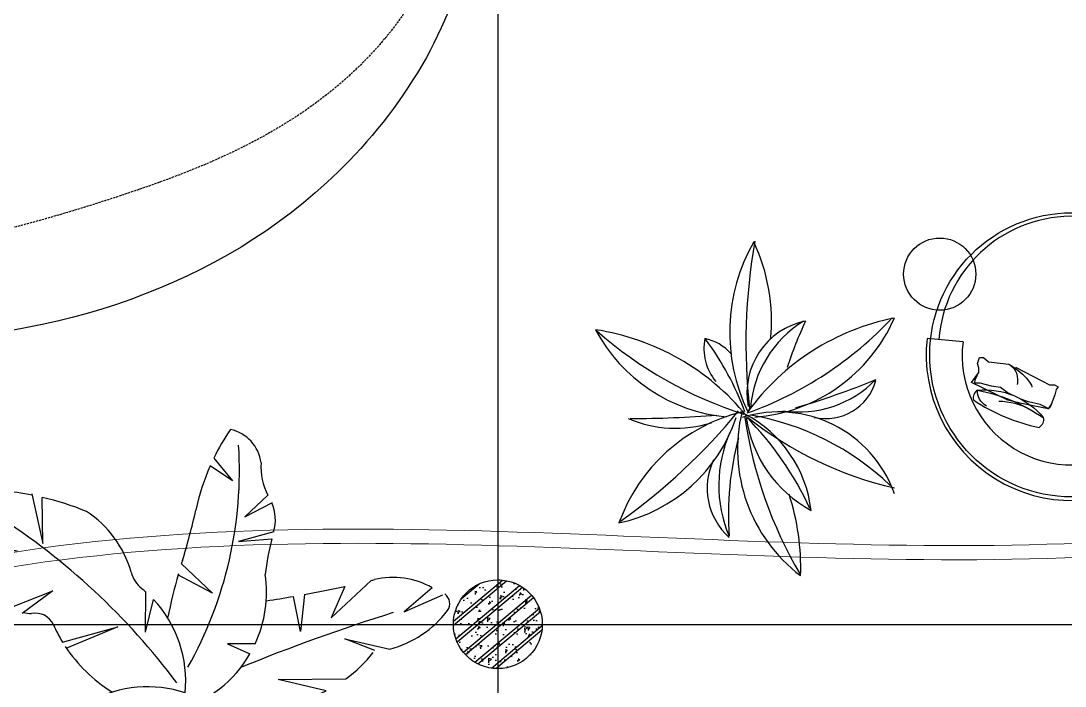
# Model space of a CAD drawing. Header units: millimetres. Extents: x -1030105 to 906887, y -616134 to 1220667.
# Drawn here: x -79075 to -73200, y 554648 to 558393 of the extents above; entities that cross this region are included whole.
import ezdxf
from ezdxf.enums import TextEntityAlignment as Align

# ---------------------------------------------------------------- set-up
doc = ezdxf.new("R2010")
doc.units = ezdxf.units.MM
doc.header["$MEASUREMENT"] = 0
doc.linetypes.add('CENTER', pattern=[2, 1.25, -0.25, 0.25, -0.25])
doc.linetypes.add('DASH', pattern=[0.35, 0.25, -0.1])
for name, color, linetype in [('A-Column', 4, 'Continuous'), ('A-Furniture', 143, 'Continuous'), ('A-Tree', 98, 'Continuous'), ('XR-BC-zColumn$0$LBC - BEACH CLUB - 240809 DG Rev$0$LBC - BEACH CLUB - COLUMN$0$Col 2FL$0$Col 2FL$0$S-Hatch', 8, 'Continuous')]:
    doc.layers.add(name, color=color, linetype=linetype)
doc.layers.add('A-Door', color=33, linetype='Continuous', lineweight=9)
doc.layers.add('A-Wall', color=6, linetype='Continuous', lineweight=9)
doc.styles.add('Arial_Bold', font='arialbd.ttf')
pattern_1 = [(45, (0, 0), (-0.08838834764831845, 0.08838834764831845), [])]

# ---------------------------------------------------------------- blocks, each defined once
blk = doc.blocks.new('Xref ViasHotel_DD$0$A$C128252A6')
at = {"color": 8}
for points in [[(-199.9999999999998, 80.00000000000011, -0.2490666248094393), (200.0000000000002, 80.00000000000011, -1.822674955046673)], [(-199.9999999999998, 80, 0.3322994664073974), (-199.9999999999998, 19.81332496188793, 0.6324162420717983)], [(-199.9999999999998, 80, -0.09906662480943984), (200.0000000000002, 80, 0.2500000000000002)], [(200.0000000000005, 80, -0.3322994664073974), (200.0000000000005, 19.81332496188793, -0.6324162420717983)], [(-199.9999999999998, 19.81332496188793, 0.09906662480943984), (200.0000000000002, 19.81332496188793, -0.2500000000000002)]]:
    blk.add_lwpolyline(points, format="xyb", dxfattribs=at)
at = {"color": 8, "extrusion": (0, 0, -1)}
blk.add_ellipse((780.901468476882, 898.8733692508494), major_axis=(963.0713825663126, 850.8882908308581), ratio=0.2526383053282041, start_param=2.937223005694502, end_param=3.252076243694595, dxfattribs=at)
at = {"color": 8}
blk.add_ellipse((489.0823721401978, -1084.750095867943), major_axis=(-570.07364656276, 1143.957243795844), ratio=0.5046886879477465, start_param=-0.3101705365576701, end_param=-0.02720458697516248, dxfattribs=at)
blk = doc.blocks.new('Xref ViasHotel_DD$0$A$C17F019FA')
at = {"color": 0}
for p, q in [((697.3613185467548, 813.5510439238133), (699.8647010212298, 793.7083355354334)), ((717.92756481783, 611.7488865882551), (697.3935861733044, 813.5551142003897)), ((717.92756481783, -611.7488865882624), (697.3935861733044, -813.5551142003969))]:
    blk.add_line(p, q, dxfattribs=at)
at = {"color": 8}
for p, q in [((911.1235133591108, 486.6482995716142), (876.5645466852293, 475.0832951677367)), ((876.5645466852293, 475.0832951677367), (878.1273524641292, 452.6495051582751)), ((935.0062488559051, 479.9165721031459), (911.1235133591108, 486.6482995716142)), ((961.139452258125, 481.141645068521), (935.0062488559051, 479.9165721031459)), ((1017.680437306, 521.5613187019917), (961.139452258125, 481.141645068521)), ((1001.301164626551, 501.9571702050962), (976.2468804499949, 488.7440328818702)), ((1021.612518758397, 504.4795778361804), (1001.301164626551, 501.9571702050962)), ((1118.624785390741, 318.7744182569659), (1017.680437306, 521.5613187019917)), ((1020.924754717649, 474.0890040926388), (1021.612518758397, 504.4795778361804)), ((1040.10255618114, 410.6074418284697), (1020.924754717649, 474.0890040926388)), ((878.1273524641292, 452.6495051582751), (901.4338400554261, 424.4306216275654)), ((901.4338400554261, 424.4306216275654), (916.6133127548383, 311.5601572402375)), ((1047.152791371162, 360.1662257797943), (1040.10255618114, 410.6074418284697)), ((1076.169695191231, 321.7466219697599), (1047.152791371162, 360.1662257797943)), ((916.6133127548383, 311.5601572402375), (932.8588758128462, 286.9791447847165)), ((924.4005359811708, 299.3003545842439), (937.7712586250564, 285.890945177729)), ((1114.245428607916, 246.0654082532783), (1076.169695191231, 321.7466219697599)), ((1138.97503520461, 243.5271452402958), (1118.624785390741, 318.7744182569659)), ((932.8588758128462, 286.9791447847165), (947.7369539322681, 266.323056805144)), ((934.5817545351456, 274.1928506558688), (1012.630326271872, 127.1067900543203)), ((937.7712586250564, 285.890945177729), (952.4424257027567, 275.754333760975)), ((947.7369539322681, 266.323056805144), (961.3091488336213, 249.1674581054613)), ((952.4424257027567, 275.754333760975), (968.3032555474201, 268.713795114425)), ((961.3091488336213, 249.1674581054613), (973.6370622373652, 235.0879134895076)), ((968.3032555474201, 268.713795114425), (985.2429664921365, 264.5926040189515)), ((973.6370622373652, 235.0879134895076), (984.7822958639299, 223.6599877613262)), ((985.2429664921365, 264.5926040189515), (1003.150776869792, 263.2140352550414)), ((1003.150776869792, 263.2140352550414), (1021.915905013564, 264.4013636033487)), ((1021.915905013564, 264.4013636033487), (1031.209781213722, 266.1049369151733)), ((1130.911862430512, 202.8794769667147), (1114.245428607916, 246.0654082532783)), ((1171.629403945466, 92.77644095077267), (1138.97503520461, 243.5271452402958)), ((984.7822958639299, 223.6599877613262), (994.8064514338039, 214.4592457248)), ((994.8064514338039, 214.4592457248), (1003.771130667534, 207.0612521839212)), ((1003.771130667534, 207.0612521839212), (1011.737935285462, 201.04157194258)), ((1011.737935285462, 201.04157194258), (1018.806529249588, 196.0319917238157)), ((1018.806529249588, 196.0319917238157), (1025.228825487342, 191.8891859269279)), ((1025.228825487342, 191.8891859269279), (1031.294799167721, 188.5260508703286)), ((1031.294799167721, 188.5260508703286), (1037.294425459753, 185.8554828724664)), ((1037.294425459753, 185.8554828724664), (1043.517679532291, 183.7903782517024)), ((1043.517679532291, 183.7903782517024), (1047.422810017597, 182.8937819989733)), ((1147.002085988526, 138.2062920827302), (1130.911862430512, 202.8794769667147)), ((1012.630326271872, 127.1067900543203), (1036.067291961575, 84.76161766651785)), ((1157.474318943277, 115.6667900273824), (1147.002085988526, 138.2062920827302)), ((1036.067291961575, 84.76161766651785), (1036.923326283752, 54.96683084905817)), ((1093.467885909893, 55.52383848814497), (1161.395263161976, 81.73855943974195)), ((1143.134171722078, 74.69118861915922), (1171.629403945466, 92.77644095077267)), ((1171.629403945466, 92.77644095077267), (1157.474318943277, 115.6667900273824)), ((1161.395263161976, 81.73855943974195), (1171.629403945466, 92.77644095077267)), ((1036.923326283752, 54.96683084905817), (1048.344139921013, 34.56543905798026)), ((1048.344139921013, 34.56543905798026), (1062.945077823999, 47.28856696844014)), ((1062.945077823999, 47.28856696844014), (1093.467885909893, 55.52383848814497)), ((967.0966840549372, -129.2121871439376), (967.9515366378473, -99.41736639737064)), ((967.9515366378473, -99.41736639737064), (979.3715410939767, -79.0155216432322)), ((979.3715410939767, -79.0155216432322), (993.9729836177721, -91.73807043259876)), ((993.9729836177721, -91.73807043259876), (1024.496118311887, -99.97213133203331)), ((1024.496118311887, -99.97213133203331), (1092.424535254395, -126.1841580869295)), ((865.6186600426445, -318.6474451640897), (943.6613979030517, -171.5582890693113)), ((943.6613979030517, -171.5582890693113), (967.0966840549372, -129.2121871439376)), ((1102.659113820875, -137.2216336766942), (1070.010724269872, -287.9736330046653)), ((1074.163164311845, -119.1375115541814), (1102.659113820875, -137.2216336766942)), ((1088.504936720477, -160.1125441627155), (1078.033597749076, -182.6524615562739)), ((1102.659113820875, -137.2216336766942), (1088.504936720477, -160.1125441627155)), ((1092.424535254395, -126.1841580869295), (1102.659113820875, -137.2216336766942)), ((956.2624665466137, -236.3401852017923), (962.3283068315359, -232.9768095555846)), ((962.3283068315359, -232.9768095555846), (968.3278271972085, -230.3060035990711)), ((968.3278271972085, -230.3060035990711), (974.5509993574233, -228.2406521495213)), ((974.5509993574233, -228.2406521495213), (978.4560942783137, -227.3439010098882)), ((1078.033597749076, -182.6524615562739), (1061.945939310128, -247.3262845694117)), ((878.773547292978, -310.7771295502025), (892.3450617480557, -293.6209925555449)), ((892.3450617480557, -293.6209925555449), (904.6724167108187, -279.5409589936244)), ((904.6724167108187, -279.5409589936244), (915.8171970674593, -268.1125912255375)), ((915.8171970674593, -268.1125912255375), (925.8409877041122, -258.9114516122208)), ((925.8409877041122, -258.9114516122208), (934.8053735072026, -251.5131025147202)), ((934.8053735072026, -251.5131025147202), (942.7719393626903, -245.493106293965)), ((942.7719393626903, -245.493106293965), (949.8403346283012, -240.4832457203665)), ((949.8403346283012, -240.4832457203665), (956.2624665466137, -236.3401852017923)), ((1045.281218366756, -290.5128768560317), (1007.208486693329, -366.1956006953915)), ((1061.945939310128, -247.3262845694117), (1045.281218366756, -290.5128768560317)), ((1070.010724269872, -287.9736330046653), (1049.663458974159, -363.2217131058715)), ((847.6517003608169, -356.0154643940987), (863.8962884593348, -331.433807616726)), ((855.4384373254725, -343.75535288627), (868.808628106839, -330.3454131727412)), ((863.8962884593348, -331.433807616726), (878.773547292978, -310.7771295502025)), ((868.808628106839, -330.3454131727412), (883.4793931287131, -320.2082198673961)), ((883.4793931287131, -320.2082198673961), (899.3399437148473, -313.1670521447086)), ((899.3399437148473, -313.1670521447086), (916.2794911891106, -309.0451891795747)), ((916.2794911891106, -309.0451891795747), (934.1872468750516, -307.665910146512)), ((934.1872468750516, -307.665910146512), (952.9524220965686, -308.8524942202057)), ((952.9524220965686, -308.8524942202057), (962.2463658575725, -310.5556989114339)), ((832.4767044088803, -468.8865307499291), (847.6517003608169, -356.0154643940987)), ((1049.663458974159, -363.2217131058715), (948.7271540235961, -566.012617106222)), ((978.1931067173136, -404.6163553609149), (971.1448721623747, -455.0578510005435)), ((1007.208486693329, -366.1956006953915), (978.1931067173136, -404.6163553609149)), ((809.1713360701106, -497.1063386542301), (832.4767044088803, -468.8865307499291)), ((971.1448721623747, -455.0578510005435), (951.9695885574911, -518.5401738561559)), ((807.6094200747611, -519.540190630978), (809.1713360701106, -497.1063386542301)), ((842.1688454195391, -531.1038243274525), (807.6094200747611, -519.540190630978)), ((866.0513138997776, -524.3711496130054), (842.1688454195391, -531.1038243274525)), ((892.1845658710226, -525.5951860667483), (866.0513138997776, -524.3711496130054)), ((948.7271540235961, -566.012617106222), (892.1845658710226, -525.5951860667483)), ((951.9695885574911, -518.5401738561559), (952.6585579667008, -548.930720297285)), ((932.3471038055723, -546.4091182692064), (907.2922955814574, -533.1969746743052)), ((952.6585579667008, -548.930720297285), (932.3471038055723, -546.4091182692064))]:
    blk.add_line(p, q, dxfattribs=at)
at = {"color": 0}
blk.add_lwpolyline([(717.92756481783, -611.7488865882624, 1.147515927552198), (717.92756481783, 611.7488865882551, 1.001616190193315)], format="xyb", dxfattribs=at)
blk.add_circle((800, 0), 800.0000000000001, dxfattribs=at)
for centre, radius, start, end in [((800, 0), 820.0000000000003, 262.8117499346516, 97.1905225647401), ((770.0000000059372, -0.0005949389305897057), 749.9999999999994, 95.03666357994847, 264.9633272164608)]:
    blk.add_arc(centre, radius, start, end, dxfattribs=at)
at = {"color": 8, "extrusion": (0, 0, -1), "zscale": -1, "rotation": 246.5885494187162}
blk.add_blockref('Xref ViasHotel_DD$0$A$C128252A6', (-1213.472352847049, 337.1273957474696), dxfattribs=at)
at = {"color": 8, "rotation": 66.59082191803262}
blk.add_blockref('Xref ViasHotel_DD$0$A$C128252A6', (1144.511754282576, -381.5709286812562), dxfattribs=at)
blk = doc.blocks.new('FUR')
at = {"layer": 'A-Furniture'}
blk.add_circle((-29209.31258791647, 33670.38423708221), 203.1384995514144, dxfattribs=at)
blk.add_spline([(-31577.95049999998, 44170.97072861483), (-34212.45049999998, 44181.97072861483), (-38172.95049999998, 42979.47072861483), (-41005.45049999998, 44156.97072861483), (-44339.45049999998, 43505.47072861483), (-44384.95049999998, 40251.47072861483), (-39976.95049999998, 38315.47072861483), (-37603.95049999998, 38562.47072861483), (-37278.45049999998, 37464.47072861483), (-37613.95049999998, 35077.47072861483), (-36804.95049999998, 33745.97072861483), (-35038.45049999998, 33291.97072861483), (-32531.95049999998, 34307.97072861483), (-31858.95049999998, 35622.47072861483), (-32162.95049999998, 37145.97072861483), (-32096.95049999998, 38243.97072861483), (-31184.45049999998, 38732.97072861483), (-29175.95049999998, 40283.97072861483), (-28903.95049999998, 42529.97072861483), (-31577.95049999998, 44170.97072861483)], degree=3, dxfattribs=at)
at = {"layer": 'A-Furniture', "color": 8, "linetype": 'DASH', "ltscale": 50}
blk.add_spline([(-44239.45049999998, 42893.47072861483), (-44280.95049999998, 41579.97072861483), (-43431.95049999998, 39689.47072861483), (-41629.45049999998, 38989.47072861483), (-39482.45049999998, 38787.47072861483), (-38473.95049999998, 38957.47072861483), (-37599.00349233599, 38759.19297943637), (-37070.45049999998, 37986.47072861483), (-37169.95049999998, 36800.97072861483), (-37190.95049999998, 35851.47072861483), (-36984.95049999998, 34733.97072861483), (-35907.95049999998, 33892.97072861483), (-33947.45049999998, 34069.97072861483), (-32422.45049999998, 34894.47072861483), (-32016.45049999998, 35670.97072861483), (-32310.45049999998, 36548.47072861483), (-32898.45049999998, 38049.97072861483), (-32762.95049999998, 38696.97072861483), (-31262.45049999998, 38955.97072861483), (-30084.95049999998, 39474.97072861483), (-29081.45049999998, 41311.97072861483), (-29625.45049999998, 42640.97072861483), (-31332.95049999998, 43561.97072861483), (-34097.95049999998, 43486.47072861483), (-35926.45049999998, 42640.97072861483), (-38358.95049999998, 42081.97072861483), (-40655.95049999998, 43471.47072861483), (-41778.45049999998, 44008.47072861483), (-42894.45049999998, 43985.97072861483), (-44123.45049999998, 43268.47072861483), (-44239.45049999998, 42893.47072861483)], degree=3, dxfattribs=at)
at = {"layer": 'A-Furniture', "rotation": 270.7416309624329}
blk.add_blockref('Xref ViasHotel_DD$0$A$C17F019FA', (-28475.98098347377, 34015.89117996814), dxfattribs=at)
blk = doc.blocks.new('TƯỜNG NÔI THẤT')
at = {"layer": 'A-Door', "ltscale": 10}
for points in [[(23903.43289487435, 47854.36923068867), (23804.69421473454, 47850.82642715285), (23705.88570779159, 47847.80483672617), (23607.00716709548, 47845.3081263554), (23508.05838569622, 47843.33996298758), (23409.0391566438, 47841.90401356958), (23309.94939603355, 47841.00307456695), (23210.79133691863, 47840.62355117768), (23111.56927570983, 47840.7372514212), (23012.28758092946, 47841.31547316548), (22912.95062109988, 47842.32951427868), (22813.56276474339, 47843.75067262875), (22714.12838038232, 47845.55024608376), (22614.65183653901, 47847.69953251164), (22515.13750173576, 47850.16982978047), (22415.58974449492, 47852.93243575818), (22316.01293333882, 47855.95864831295), (22216.41143678976, 47859.21976531274), (22116.78962337009, 47862.68708462548), (22017.15186160212, 47866.33190411935), (21917.5025200082, 47870.1255216623), (21817.84596711062, 47874.03923512227), (21718.18657143175, 47878.04434236733), (21618.52870149388, 47882.11214126553), (21518.87672581935, 47886.21392968495), (21419.2350129305, 47890.32100549352), (21319.60793134963, 47894.40466655931), (21219.99984959909, 47898.43621075025), (21120.41513620118, 47902.38693593454), (21020.85815967826, 47906.22813998), (20921.33328855262, 47909.9311207548), (20821.84489134661, 47913.4671761269), (20722.39733658255, 47916.80760396423), (20622.99499278278, 47919.9237021351), (20523.6422284696, 47922.78676850721), (20424.34341216536, 47925.36810094875), (20325.10291239237, 47927.63899732765), (20225.92509767297, 47929.57075551199), (20126.81433652947, 47931.13467336982), (20027.7749974842, 47932.3020487692), (19928.8114490595, 47933.04417957796), (19829.9280597777, 47933.33236366441), (19731.1291981611, 47933.13789889624), (19632.41923273203, 47932.43208314164), (19533.80253201285, 47931.18621426879), (19435.28346452586, 47929.3715901454), (19336.86639879337, 47926.95950863964), (19238.55570333774, 47923.92126761959), (19140.35574668129, 47920.2281649533), (19042.27089734633, 47915.85149850859), (18944.3055238552, 47910.76256615366), (18846.46399473022, 47904.93266575644), (18748.75067849371, 47898.33309518488), (18651.16994366802, 47890.93515230727), (18553.72615877545, 47882.71013499133), (18456.42369233834, 47873.62934110535), (18359.26691287901, 47863.66406851716), (18262.2601889198, 47852.78561509482), (18165.40788898301, 47840.9652787064), (18068.71438159099, 47828.17435721983), (17972.18403526607, 47814.3841485033), (17875.82121853056, 47799.56595042464)], [(17863.23180773402, 47878.56925501104), (17960.45091473346, 47893.51920117263), (18057.81517319121, 47907.42858384969), (18155.31986759268, 47920.32681705127), (18252.96028242333, 47932.24331478658), (18350.73170216859, 47943.20749106456), (18448.62941182817, 47953.24876117916), (18546.64879266811, 47962.39657675696), (18644.7854189202, 47970.68026332825), (18743.03488609349, 47978.12908898271), (18841.39278969701, 47984.77232181036), (18939.85472523984, 47990.63922990079), (19038.41628823102, 47995.75908134389), (19137.0730741796, 48000.16114422958), (19235.82067859464, 48003.87468664756), (19334.65469698519, 48006.9289766876), (19433.570735031, 48009.35328080901), (19532.56453233975, 48011.17677848204), (19631.6318246351, 48012.42852085212), (19730.76832710822, 48013.13754879881), (19829.96975495026, 48013.33290320181), (19929.23182335243, 48013.04362494068), (20028.55024750589, 48012.29875489534), (20127.9207426018, 48011.12733394525), (20227.33902383133, 48009.55840297008), (20326.80080638567, 48007.62100284942), (20426.30181541934, 48005.34416364948), (20525.83779654242, 48002.75679161598), (20625.40444443165, 47999.8877173732), (20724.99744853862, 47996.76577075687), (20824.61249831485, 47993.4197816028), (20924.24528321193, 47989.87857974658), (21023.89149268142, 47986.17099502403), (21123.54681617487, 47982.32585727086), (21223.20694314384, 47978.37199632288), (21322.86756303989, 47974.33824201568), (21422.52436073858, 47970.25340500416), (21522.17297449581, 47966.14617256133), (21621.8090171862, 47962.04518332297), (21721.42810149012, 47957.97907581634), (21821.02584008794, 47953.97648856859), (21920.59784566007, 47950.06606010685), (22020.13973088688, 47946.27642895852), (22119.64710844874, 47942.63623365061), (22219.11559102606, 47939.1741127104), (22318.54079125333, 47935.91870456922), (22417.9182858053, 47932.89856274961), (22517.24362396977, 47930.14214779902), (22616.5123710414, 47927.67794554716), (22715.72009231482, 47925.53444182384), (22814.86235308468, 47923.74012245901), (22913.93471716564, 47922.32346439373), (23012.93274029739, 47921.31287612615), (23111.85198058748, 47920.73675305501), (23210.68799734105, 47920.62348520686), (23309.43581081831, 47921.00157537009), (23408.09540331084, 47921.89844651462), (23506.68247509097, 47923.32812947419), (23605.20157056068, 47925.28774673224), (23703.65293981356, 47927.77367145196), (23802.03683071962, 47930.78227757965), (23900.35348963732, 47934.3099395436)]]:
    blk.add_lwpolyline(points, dxfattribs=at)
blk = doc.blocks.new('CAYMB 10')
at = {"layer": 'A-Tree', "color": 8}
for p, q in [((238.715650649654, 579.6182638052269), (176.2852105110796, 621.9426230803365)), ((186.5644689614419, 644.1267185458564), (238.715650649654, 579.6182638052269)), ((-325.4732582218421, 543.3802454902325), (-294.8787547032553, 403.6489095685538)), ((-294.8787547032553, 403.6489095685538), (-296.0700989094476, 533.3855430782423)), ((338.564589164569, 539.16627220792), (273.4787241728045, 478.8985422675032)), ((273.4787241728045, 478.8985422675032), (351.6973314038187, 519.0277307261131)), ((354.6887124035857, 436.4759908806882), (256.0971874112147, 409.436666262045)), ((256.0971874112147, 409.436666262045), (349.4150796181493, 417.0474113345845)), ((-504.6410117267806, 410.2891123816371), (-367.1667000502202, 382.5110154846916)), ((-367.1667000502202, 382.5110154846916), (-497.7112205417216, 381.2806026079925)), ((95.00687250689953, 345.8953323567985), (183.0947374099342, 263.5667217111913)), ((183.0947374099342, 263.5667217111913), (84.90115182858426, 315.0707048501936)), ((516.8202095194138, 194.1048419061699), (628.9105254643946, 299.2352224754868)), ((-382.8970907971379, 224.2380090198712), (-266.6688206082326, 269.7755907949759)), ((-266.6688206082326, 269.7755907949759), (-353.1145183928893, 206.6125474648434)), ((-5.726964698173106, 153.5171867363388), (-4.586229609965812, 268.6250645958353)), ((555.2693992947607, 282.7517265723436), (516.8202095194138, 194.1048419061699)), ((800.4230135336256, 279.0056476828177), (721.9223257167323, 211.4703137571923)), ((-5.726964698173106, 153.5171867363388), (16.58627978124423, 245.8723320083227)), ((429.9125403692451, 155.9008114330354), (410.6450369797385, 254.5554818508099)), ((441.2394350631512, 260.0119577894802), (429.9125403692451, 155.9008114330354)), ((721.9223257167323, 211.4703137571923), (830.1820690810855, 258.7901719139772)), ((-239.0395701728121, 125.7578780322219), (-83.30427484225947, 169.3706028317101)), ((-83.30427484225947, 169.3706028317101), (-230.1945371221227, 108.2228984822286)), ((224.8104241719266, 121.1698715304956), (287.8681593717483, 92.92873885919107)), ((302.5589965510007, 121.1698715304956), (224.8104241719266, 121.1698715304956)), ((639.1660111839155, 102.2385455899639), (555.0595933263976, 135.0622490113601)), ((555.0595933263976, 135.0622490113601), (681.5390205197909, 106.4200763733825)), ((367.3390138906543, 20.45014999277191), (557.821376568143, 22.51869702967815)), ((502.3600309251924, -11.08403195551364), (367.3390138906543, 20.45014999277191)), ((-204.9676791954407, -61.71889313741121), (-183.3013383952493, -52.44190028059529)), ((-183.3013383952493, -52.44190028059529), (-178.1426882858214, -114.288502944808)), ((-178.1426882858214, -114.288502944808), (-159.5715427216055, -40.07258242834359)), ((-204.9676791954407, -122.5347193139023), (-266.8714977428608, -81.30365087109385)), ((-204.196477882826, -127.3310654973029), (-204.9676791954407, -61.71889313741121)), ((592.8495588197547, -119.3980054862914), (461.1993036085332, -135.8390776687302)), ((461.1993036085332, -135.8390776687302), (620.7195718503935, -142.2139893168933)), ((143.0218579590146, -218.2304025689373), (207.4288874103659, -149.7314513499732)), ((207.4288874103659, -149.7314513499732), (167.9309039485815, -248.3851391418721)), ((325.6233271286619, -180.9892968822387), (312.6852061285172, -346.4441596715478)), ((344.8166955182969, -342.6124404388829), (325.6233271286619, -180.9892968822387)), ((-292.6647569071356, -369.9211299706367), (-256.5541889067972, -263.7511294005672)), ((-256.5541889067972, -263.7511294005672), (-248.3003521786304, -362.705690089264)), ((492.4860668478213, -236.5587992064538), (537.8115905059676, -353.2512321577524)), ((517.8181643989083, -359.7277302780421), (492.4860668478213, -236.5587992064538)), ((-154.7948591960012, -416.325845527288), (30.13723149732687, -306.0206752118538)), ((30.13723149732687, -306.0206752118538), (-145.4918600437231, -469.1739831443992)), ((222.3969005242834, -408.9304565185448), (169.1895109322213, -434.5251517113065)), ((169.1895109322213, -434.5251517113065), (226.6550938068394, -441.4842379083857)), ((-3.263954783440568, -548.2255597366602), (54.47138149777311, -483.1484652950312)), ((54.47138149777311, -483.1484652950312), (2.097332070159609, -573.529118141334)), ((130.9501344540622, -580.3950924625387), (235.0827775355865, -635.3031904057134)), ((235.6481149397878, -606.5453954523546), (130.9501344540622, -580.3950924625387)), ((172.6658212160692, -726.2650370134506), (223.3993703480519, -774.2839783391682)), ((227.2855263771635, -743.4153645457118), (172.6658212160692, -726.2650370134506))]:
    blk.add_line(p, q, dxfattribs=at)
for centre, radius, start, end in [((779.4988287719461, 355.9101373694721), 659.2722902632004, 146.0189635815314, 154.0763021309827), ((209.9180833415012, 616.2268724779133), 110.5597618613785, 7.543113912344272, 78.04736568714452), ((-871.4777567913261, 608.5862301258021), 1129.855552588643, 330.67245302648, 3.641032922973614), ((779.4988287719461, 355.9101373694721), 659.2722902632004, 156.201305661175, 167.6168316650024), ((478.4198393823172, 616.0173225902254), 159.5793688367412, 174.706298392514, 208.7889803306433), ((-221.7666346176411, 462.5324904182926), 287.6582760387117, 161.2205659913778, 190.4639080002395), ((-484.4715234372707, -269.5221160924993), 824.7155909276798, 78.82497402445534, 90.66972910121446), ((-484.4715234372707, -269.5221160924993), 824.7155909276798, 67.69490835147803, 76.79451232428683), ((236.755102414405, 470.2114022054593), 122.6638091375199, 344.0084059050306, 22.93603431214617), ((-1459.690843628166, -1138.771680419974), 1923.468895043192, 36.70351893037481, 57.46954700200074), ((-338.8007119102695, 239.5967835061019), 304.0756695246674, 15.84499370040856, 56.61069613927844), ((-1542.902939352862, 865.8081009959569), 1718.446344457842, 342.7300337644285, 347.6168316650025), ((1039.005968139434, 240.2970391763374), 711.882214688397, 165.6238916327764, 173.8497337395827), ((1039.005968139434, 240.2970391763374), 711.882214688397, 164.0084059050306, 164.110091381332), ((-221.7666346176411, 462.5324904182926), 287.6582760387117, 196.4070659168597, 234.1870524300158), ((1704.152454995899, -143.6701514924644), 1681.908795261614, 162.7300337644285, 163.0792001669171), ((41.96888153787586, 347.6667464350467), 91.73312292712151, 195.8449937004085, 230.5605807165402), ((1704.152454995899, -143.6701514924644), 1681.908795261614, 164.0749999253743, 168.4283775462131), ((-12.67507818593003, 267.2108032992692), 347.4197398351678, 335.1427602876785, 8.16711169028393), ((-209.9366539784678, 3822.649371958105), 3621.659239046866, 283.3980360557906, 283.548294695203), ((690.6355624774296, 85.37655267835362), 222.5882091254535, 60.44681838818225, 103.548294695203), ((-231.766255730181, 14.88319813268026), 339.1680436945305, 47.95141662230789, 50.56058071654016), ((-209.9366539784678, 3822.649371958105), 3621.659239046866, 280.358138861941, 282.1977283526998), ((-231.766255730181, 14.88319813268026), 339.1680436945305, 354.6007765778234, 42.92545712248191), ((-209.9366539784678, 3822.649371958105), 3621.659239046866, 278.6352431112115, 279.8664868686059), ((817.511440649323, 234.4921467081294), 32.59454687060725, 323.1476556933032, 55.43795290225658), ((-320.7347799850104, 322.0762417442747), 115.8636308787558, 233.2324526345538, 237.5887007438244), ((-320.7347799850104, 322.0762417442747), 115.8636308787558, 255.9290285283741, 267.0909563796757), ((-315.6195761270646, 151.8575429006014), 55.60237919803038, 24.20546519525691, 101.4053945023518), ((2261.033439234685, -4819.460737201036), 5267.70064518032, 107.3413043199353, 112.3058230292931), ((607.9519777596288, 391.5614522692631), 294.4837128093322, 284.4707032040494, 323.1476556933032), ((128.8901085334655, 351.6790820074966), 431.7552997689148, 204.2054651952569, 211.5513251737923), ((128.8901085334655, 351.6790820074966), 431.7552997689148, 213.4357366631786, 237.8386598974236), ((-12.67507818593003, 267.2108032992692), 347.4197398351678, 286.683821417299, 329.8909765086365), ((329.4013005118468, 336.9554401499918), 388.6466217139611, 305.996232287867, 321.8459668997995), ((0, -337.7482491607079), 337.7482491607315, 71.72741072522271, 118.1939077791721), ((-406.6215687962249, 153.821227927343), 540.2459298013857, 287.0408817533136, 341.5637966210982), ((329.4013005118468, 336.9554401499918), 388.6466217139611, 277.773074949076, 296.4251469481378), ((-895.072876284481, 1238.599255244713), 1606.842570017603, 281.5142955742673, 307.8151157708742), ((483.4170424840122, -5395.586750178481), 5351.501479308205, 91.68041618368886, 93.97711696796304), ((339.9329093026463, -504.7281531734043), 458.5386230856771, 57.07131363646801, 91.68041618368886), ((-8.812954175969935, -908.2365988525562), 866.563070171323, 107.2231083180989, 135.0206824451704), ((915.3737261515053, 394.3985224193311), 985.8202716685598, 210.5658740579717, 218.4214248434757), ((-19.67628685309319, -1417.423136411293), 1327.183343981249, 53.45551872566639, 85.59402888639943), ((1238.604113080713, -281.7090184199624), 1181.896966314566, 173.2496747741793, 205.5926878717474), ((339.9329093026463, -504.7281531734043), 458.5386230856771, 17.51489595105737, 52.24029725564014), ((915.3737261515053, 394.3985224193311), 985.8202716685598, 220.69477463243, 225.7555748056288), ((-587.1989607803844, -330.2680094094248), 48.89684057720707, 135.0206824451704, 258.4069812984008), ((79.12071815130184, -404.8095753640519), 233.6527065375773, 157.0771258813028, 182.7473181073303), ((312.6159168867161, -337.5196654610336), 100.6384510239315, 159.0815244804994, 190.5200611703198), ((312.7370421675732, -224.3457737795543), 122.0983968953165, 225.7555748056288, 269.9756754678196), ((312.7370421675732, -224.3457737795543), 122.0983968953165, 285.2068583583672, 289.7368665715742), ((651.7176895141893, -1169.165985498577), 881.6909792928842, 107.1012602260706, 109.7368665715743), ((397.8620837506605, -344.0600182445487), 18.41667423347537, 357.8127589799344, 107.1012602260706), ((448.4678145552462, -345.9928085939027), 32.22595276001595, 177.8127589799344, 248.0460523007279), ((-462.6810181882756, 308.0949123103055), 699.0073552476517, 259.5557244193585, 284.0769776521867), ((-1074.81847715273, -595.1679378441186), 1310.515980647398, 8.169963742111003, 10.52006117031982), ((464.4035032119573, -306.4591387975961), 74.85056091692964, 248.0460523007279, 310.8614180743947), ((539.8669704514614, -393.6951788552105), 40.49614069499967, 122.9882373665325, 130.8614180743947), ((539.8669704514614, -393.6951788552105), 40.49614069499967, 45.32380455527569, 92.90929492024217), ((648.6469490672171, -283.678668439039), 114.2188111092727, 225.3238045552756, 268.3173632320293), ((773.6529619407229, -378.4241003859788), 12.22474454553995, 278.1257358594557, 73.06873538917671), ((667.6692234594229, 363.8661339700921), 762.0429524085476, 268.3173632320293, 278.1257358594557), ((79.12071815130184, -404.8095753640519), 233.6527065375773, 195.9900497176004, 196.058939603915), ((-89.8212527618889, -453.44103992905), 57.85051974295094, 196.058939603915, 237.7317177395325), ((-1074.81847715273, -595.1679378441186), 1310.515980647398, 1.755641354297249, 6.734550152070574), ((56.72459466154396, -221.3440656791208), 332.3403936053967, 237.7317177395325, 259.8030533806472), ((-768.0439603001578, -588.8147328672349), 1003.695456758675, 358.9899712243594, 1.929659337987232), ((379.0376141950837, -497.4245712160482), 384.5463279646863, 191.4146135001872, 242.8877097801719), ((-768.0439603001578, -588.8147328672349), 1003.695456758675, 351.2018494907206, 357.3602215140918), ((-768.0439603001578, -588.8147328672349), 1003.695456758675, 345.5238759625545, 349.5865213171726)]:
    blk.add_arc(centre, radius, start, end, dxfattribs=at)
blk = doc.blocks.new('C2')
at = {"layer": 'A-Tree', "color": 8}
for centre, radius, start, end in [((597.8066810533492, 647.4478162748856), 512.9644939609045, 150.2411395785226, 205.8089924024951), ((1840.520802863575, 614.663511470193), 1710.013328275341, 170.2399811561488, 186.1147769933549), ((-319.6332879893016, 679.0836772795301), 522.1291424384847, 354.3326332317999, 25.28039436258732), ((339.0637494305702, 477.7074091385002), 205.6003621570023, 101.4267094931179, 190.9876748326544), ((-212.9250783589523, 1393.706720260845), 1033.274465553102, 289.6317747364299, 316.9415872008503), ((678.9583471508013, 29.49553686170839), 671.2071327478785, 101.2486208017848, 143.9898653391894), ((460.7013213895043, 408.7795932609588), 318.5844515836241, 121.9055202391609, 175.1858926215441), ((119.8017681216515, 874.5129376781988), 467.1576890094693, 274.4072576754843, 336.4430840679565), ((1238.200356553214, 234.6638037646771), 1039.70912533752, 154.6853166608095, 162.4500908880103), ((-394.1196820032856, -16.28424253803678), 678.7830739472802, 39.14999690914021, 81.38898289978646), ((119.8017681216515, 874.5129376781988), 467.1576890094693, 208.0484010644241, 264.6491229276512), ((473.6763151883424, 1516.111589349457), 1152.672504959493, 228.5744525952278, 252.384215517872), ((161.3379898599887, 602.3140435382957), 148.8271279052569, 169.1166209036329, 218.9555886236376), ((-17.29247572167515, 489.9658467163681), 144.1551195271773, 42.83736663617832, 76.97863792041294), ((-675.6265686209008, 122.8727199833374), 857.8705761906325, 20.51383794556775, 36.02424014850644), ((278.738285768326, 727.5477068470209), 304.278219035058, 261.6388708216413, 315.6255062312309), ((-362.4759722851959, 2596.584024063079), 2251.977424759328, 286.3355012364549, 292.4150150611594), ((354.8739890010984, 551.3400760767981), 146.7974213737446, 257.3556793837414, 344.3532487187752), ((240.827546373308, -57.77903458592482), 496.9278064683223, 104.1284180658103, 160.1467714826719), ((-1212.861913616427, 1507.635573408741), 1708.312600899444, 305.4463593761205, 320.7381539293926), ((-189.9491252961816, 3449.078696529206), 3043.983831225277, 269.91002825064, 274.5019943887826), ((553.2720437054159, 318.8653606564039), 446.3301478634169, 166.3602607862572, 232.9473873304876), ((222.8508834598761, 78.65597689687274), 344.823888887098, 19.43419249484991, 107.435705152585), ((-34.96195786917815, 106.5881998699042), 350.9507541514024, 6.507278463115689, 62.36089659900944), ((-319.6332879893016, 679.0836772795301), 522.1291424384847, 330.7697376170311, 331.9367160107736), ((18.22038746716134, -322.4153765899828), 747.4321797232111, 46.14831984268555, 80.37107364285058), ((-321.3298327564044, 547.7226396792103), 446.9018688599547, 282.2423311989974, 341.7320937913137), ((-67.36023888764612, 715.2663625454297), 337.6292509965691, 246.7315023999685, 287.3970904032515), ((1308.343660235485, 576.0264644791023), 1192.382886922759, 188.0958949225132, 210.722578142023), ((486.077814778153, 461.5422813013429), 359.2264137293816, 188.5552242675603, 241.3288961956136), ((-509.9640583559885, -226.3472040423658), 903.3571745151023, 24.75992225526024, 44.64727991474892), ((776.6502670997143, 1214.233641913161), 1030.057604216278, 231.5416259423199, 257.1763624081367), ((423.9871086181593, 217.0607059827889), 369.8270333400882, 155.9892964331983, 202.8399613678449), ((921.5218744179001, 133.2178408322507), 840.488187284618, 165.0603950652925, 184.073746994936), ((207.7481049136404, 208.9563885416137), 186.2569995667042, 154.5275994809214, 228.0163014909153), ((-394.1196820032856, -16.28424253803678), 678.7830739472802, 358.2221592825441, 17.85830694949557)]:
    blk.add_arc(centre, radius, start, end, dxfattribs=at)
blk = doc.blocks.new('CÂY')
at = {"layer": 'A-Tree', "color": 8, "ltscale": 10, "xscale": 2, "yscale": 2, "zscale": 2}
for name, p in [('C2', (13936.34440303795, 46233.08419176261)), ('CAYMB 10', (10831.24403846284, 45532.45873061032))]:
    blk.add_blockref(name, p, dxfattribs=at)
blk = doc.blocks.new('BỐ TRÍ LAY OUT')
at = {"layer": 'A-Door', "color": 3}
blk.add_blockref('TƯỜNG NÔI THẤT', (-3527.35200127693, 2876.376295813126), dxfattribs=at)
at = {"layer": 'A-Furniture', "color": 3}
for name, p in [('CÂY', (4286.75486311756, 4469.288343299762)), ('FUR', (48783.7433631176, 18654.71482977469))]:
    blk.add_blockref(name, p, dxfattribs=at)
blk = doc.blocks.new('*U1486')
at = {"color": 8, "linetype": 'CENTER', "ltscale": 500}
blk.add_line((-6392.643045294039, 7811.817619178139), (-6055.4829418041, 7811.817619178139), dxfattribs=at)
at = {"style": 'Arial_Bold'}
blk.add_attdef('TRUC', text='', height=2.5, dxfattribs=at).set_placement((-6401.947800032925, 7811.817619178007), align=Align.MIDDLE_CENTER)
blk = doc.blocks.new('*U1487')
at = {"color": 8, "linetype": 'CENTER', "ltscale": 500}
blk.add_line((-6401.947800033063, 7821.122373916886), (-6401.947800033064, 8224.897619178022), dxfattribs=at)
at = {"style": 'Arial_Bold'}
blk.add_attdef('TRUC', text='', height=2.5, dxfattribs=at).set_placement((-6401.947800032925, 7811.817619178007), align=Align.MIDDLE_CENTER)
blk = doc.blocks.new('TRỤC')
at = {"color": 0, "xscale": 199.9999999999901, "yscale": 199.9999999999901, "zscale": 199.9999999999901}
for name, p in [('*U1487', (1305589.560006559, -1575802.327948784)), ('*U1486', (1270336.330398289, -1511963.523835555))]:
    blk.add_blockref(name, p, dxfattribs=at)
blk = doc.blocks.new('KIẾN TRÚC')
h = blk.add_hatch(color=9)
h.dxf.hatch_style = 1
edge = h.paths.add_edge_path(flags=16)
edge.add_line((62281.95049999998, 27412.02927138517), (55232.82389649404, 27412.02927138505))
edge.add_arc((32545.50878812408, 30716.66293956665), 22926.72829924391, 284.53695158247865, 351.7125813344091, ccw=False)
edge.add_line((38300.21700792988, 8523.911784915952), (13217.51784992669, 8523.911784910597))
edge.add_arc((23753.10182550838, 24110.84943410289), 18813.58963585476, 227.7677182561868, 235.9442986410003, ccw=False)
edge.add_arc((7788.819823088517, 12733.3910908635), 4187.039666959467, 236.0590124962323, 322.4360737019827, ccw=False)
edge.add_arc((13873.5970987339, 18503.25729619298), 12505.26566685072, 190.8327360748526, 227.6605687844487, ccw=False)
edge.add_arc((25477.52443721271, 20792.18331255531), 24332.69085544715, 180.6832153365221, 190.991126688788, ccw=False)
edge.add_arc((3282.93561756362, 20557.21277457592), 2137.084471138149, 101.08076224722828, 181.479400931386, ccw=False)
edge.add_line((2872.204064266523, 22654.45611475036), (4986.06665855035, 23013.11448664329))
edge.add_arc((28039.69241930227, 24288.4119512235), 23088.87273861522, 153.2014320220877, 183.1663029992741, ccw=False)
edge.add_arc((10232.26976538847, 40544.64471371844), 6483.106001901682, 182.8401094538115, 244.3962742115525, ccw=False)
edge.add_arc((-6425.00274742386, 39970.86676714511), 10185.26120742048, 1.420812516492314, 26.70695635716553)
edge.add_arc((10590.58143904217, 49414.25633883046), 9292.69259551461, 144.7133172211654, 211.5754885360199, ccw=False)
edge.add_arc((-12326.15115191392, 64090.21360378864), 17935.64217367859, 328.7375359512051, 356.1899532233969)
edge.add_arc((16735.32676788772, 62308.59922571364), 11181.04393981935, 84.1243873636841, 176.9761863570094, ccw=False)
edge.add_arc((20708.98128665387, 99752.52490135818), 26473.21942281876, 263.8653720447036, 288.4869561324928)
edge.add_arc((35667.35201082098, 54479.70646712999), 21207.13938727637, 73.35106851793267, 108.03023985438841, ccw=False)
edge.add_arc((44765.46109434243, 84516.17499720305), 10177.42256554817, 252.7258710955127, 285.7130125077479)
edge.add_arc((49658.99676799333, 68415.98596348311), 6655.601145545619, 49.49953772748103, 108.7311152981473, ccw=False)
edge.add_arc((48035.04809900769, 66009.84854850778), 9545.540963997893, -2.328829575281418, 51.46764420018991, ccw=False)
edge.add_line((57572.70516659174, 65621.96975748474), (49483.50000000001, 65623.9117849106))
edge.add_line((49483.50000000001, 65623.9117849106), (62281.95049999965, 65623.9117849191))
edge.add_line((62281.95049999965, 65623.9117849191), (62281.95049999998, 27412.02927138517))
h.paths.add_polyline_path([(0, 77895.5), (64428.50000000001, 77895.5), (64428.50000000001, -0.577250000089407), (-1.792749999687658, 0.577250000089407)])
at = {"color": 3}
blk.add_blockref('TRỤC', (5188.757962470409, 8718.304113260703), dxfattribs=at)
blk = doc.blocks.new('XR-BC-zColumn$0$LBC - BEACH CLUB - 240809 DG Rev$0$LBC - BEACH CLUB - COLUMN$0$RGSERHG')
h = blk.add_hatch()
h.set_pattern_fill('1BT-01', color=8, scale=20, angle=175, pattern_type=2)
h.set_pattern_definition([(225, (-7119615, -1076695), (-141.8123164251557, 25.00533762429768), [15, -165]), (170, (-7119615, -1076695), (14.53309575937185, -152.2845582153077), [12, -132]), (275.4514, (-7119626.81769274, -1076692.91622281), (-127.279318845554, -127.2791203212298), [12.748038, -140.2284224]), (221.1842, (-7119618.48622971, -1076734.847787924), (-209.7507883188072, 51.58107015833942), [22.5, -247.5]), (271.6356, (-7119635.965459294, -1076730.54935445), (-203.20119966676, -177.7899671973613), [19.12205759999999, -210.3426]), (166.1842000000001, (-7119618.48622971, -1076734.847787924), (-203.2010608876388, -177.790125901653), [18, -198]), (196, (-7119637.538566244, -1076723.142726088), (-111.9090184227618, 90.62213634221807), [15, -165]), (141, (-7119637.538566244, -1076723.142726088), (-61.11808688085385, -140.2368603442294), [12, -132]), (246.4514, (-7119646.864312973, -1076715.590875433), (-173.0271425618234, -49.61458870558845), [12.748038, -140.2284224]), (212.5, (-7119615, -1076695), (-8.225438896689198, -66.1134581984397), [0, -130.3999999999999, 0, -134, 0, -132.5]), (182.5, (-7119615, -1076695), (-59.28874482535977, -73.99656706248861), [0, -76.39999999999999, 0, -127.4, 0, -50.5]), (142.5, (-7119570.569716465, -1076698.887146126), (-105.965058807757, 13.79894691157983), [0, -50, 0, -156, 0, -207]), (132.5, (-7119550.645822504, -1076700.630260981), (-117.9383387974469, -9.779205780565105), [0, -65, 0, -103.6, 0, -147]), (220, (-7119615, -1076695), (54.63694682335584, -65.11377766511313), []), (220, (-7119617.135315698, -1076719.406770103), (54.63694682335584, -65.11377766511313), [])])
edge = h.paths.add_edge_path()
edge.add_arc((-7119615, -1076695), 250, 0, 360)
at = {"layer": 'XR-BC-zColumn$0$LBC - BEACH CLUB - 240809 DG Rev$0$LBC - BEACH CLUB - COLUMN$0$Col 2FL$0$Col 2FL$0$S-Hatch'}
h = blk.add_hatch(dxfattribs=at)
h.set_pattern_fill('ANSI32', color=256, scale=250, angle=-90.00000000000001)
h.set_pattern_definition([(315, (-7119759.102973502, -1076233.445467707), (66.29126073623885, 66.29126073623883), []), (315, (-7119759.102973502, -1076277.639641457), (66.29126073623885, 66.29126073623883), [])])
edge = h.paths.add_edge_path()
edge.add_arc((-7119365, -1076695), 1e-09, 0, 0)
h = blk.add_hatch(dxfattribs=at)
h.set_pattern_fill('AR-CONC', color=256, scale=10, angle=-90.00000000000001)
h.set_pattern_definition([(319.9999999999999, (-7119759.102973502, -1076233.445467707), (-6.275213498259527, -71.72601826007535), [7.5, -82.5]), (265, (-7119759.102973502, -1076233.445467707), (75.21921337000119, 13.87513336129999), [6, -66]), (10.45144445999999, (-7119759.625907902, -1076239.422635807), (68.94399909686292, -57.85088467271121), [6.374019199999997, -70.11421119999996]), (316.1842, (-7119739.102973502, -1076233.445467707), (-16.55192807930768, -106.7241330671572), [11.25, -123.75]), (6.635635489999989, (-7119740.482304201, -1076242.339142207), (97.41186007745503, -93.46619456742286), [9.5610342, -105.171376]), (261.1841639899999, (-7119739.102973502, -1076233.445467707), (97.41186002699901, -93.46619450547735), [9, -99.0000001]), (290.9999999999999, (-7119744.102973502, -1076243.445467707), (-40.2618890665339, -59.69070521184616), [7.5, -82.5]), (236, (-7119744.102973502, -1076243.445467707), (72.5150045046853, -24.33153319215819), [6, -66]), (341.4514447399999, (-7119747.458130902, -1076248.419693107), (32.25311528063536, -84.02223767299712), [6.374019000000001, -70.1142112]), (307.5, (-7119759.102973502, -1076233.445467707), (33.28938538313115, -1.215985531729074), [0, -65.19999999999996, 0, -66.99999999999997, 0, -66.24999999999997]), (277.5, (-7119759.102973502, -1076233.445467707), (39.44117118823602, -26.30695374421487), [0, -38.19999999999999, 0, -63.7, 0, -25.25]), (237.5, (-7119759.102973502, -1076211.145467707), (-2.255487173437988, -53.3822436172409), [0, -25, 0, -78, 0, -103.5]), (227.5, (-7119759.102973502, -1076201.145467707), (10.01049823323176, -58.31861693423862), [0, -32.5, 0, -51.8, 0, -73.5])])
edge = h.paths.add_edge_path()
edge.add_arc((-7119365, -1076695), 1e-09, 0, 0)
at = {"color": 0}
blk.add_circle((-7119615, -1076695), 250, dxfattribs=at).dxf.unprotected_set("ltscale", 0)
blk = doc.blocks.new('cot ngoai nha tang ham')
blk.add_blockref('XR-BC-zColumn$0$LBC - BEACH CLUB - 240809 DG Rev$0$LBC - BEACH CLUB - COLUMN$0$RGSERHG', (7085573.121179713, 1040575.974125054))
blk = doc.blocks.new('cot tang tren')
at = {"layer": 'A-Column'}
blk.add_blockref('cot ngoai nha tang ham', (69825.38898289204, 143088.5553762205), dxfattribs=at)

msp = doc.modelspace()

# ---------------------------------------------------------------- hatches: boundary and pattern name
at = {"layer": 'A-Wall'}
h = msp.add_hatch(dxfattribs=at)
h.set_pattern_fill('ANSI31', color=256)
h.set_pattern_definition(pattern_1)
edge = h.paths.add_edge_path()
edge.add_line((-57293.019, 554800.4117849106), (-57293.019, 561500.4117849106))
edge.add_line((-57293.019, 561500.4117849106), (-82893.5962694344, 561500.4117849106))
edge.add_line((-82893.5962694344, 561500.4117849106), (-82894.59677430119, 561250.4117849106))
edge.add_line((-82894.59677430119, 561250.4117849106), (-57543.019, 561250.4117849106))
edge.add_line((-57543.019, 561250.4117849106), (-57543.019, 554953.1027849106))
h = msp.add_hatch(dxfattribs=at)
h.set_pattern_fill('ANSI31', color=256)
h.set_pattern_definition(pattern_1)
edge = h.paths.add_edge_path()
edge.add_line((-57293.019, 554800.4117849106), (-57293.019, 561500.4117849106))
edge.add_line((-57293.019, 561500.4117849106), (-82893.5962694344, 561500.4117849106))
edge.add_line((-82893.5962694344, 561500.4117849106), (-82894.59677430119, 561250.4117849106))
edge.add_line((-82894.59677430119, 561250.4117849106), (-57543.019, 561250.4117849106))
edge.add_line((-57543.019, 561250.4117849106), (-57543.019, 554953.1027849106))

# ---------------------------------------------------------------- block references
at = {"color": 3}
for name, p in [('KIẾN TRÚC', (-106778.5, 495876.5)), ('BỐ TRÍ LAY OUT', (-93480.29286311776, 504642.1131132607))]:
    msp.add_blockref(name, p, dxfattribs=at)
at = {"layer": 'A-Column'}
msp.add_blockref('cot tang tren', (-112175.3889829109, 448026.8494373155), dxfattribs=at)

doc.saveas('drawing.dxf')
